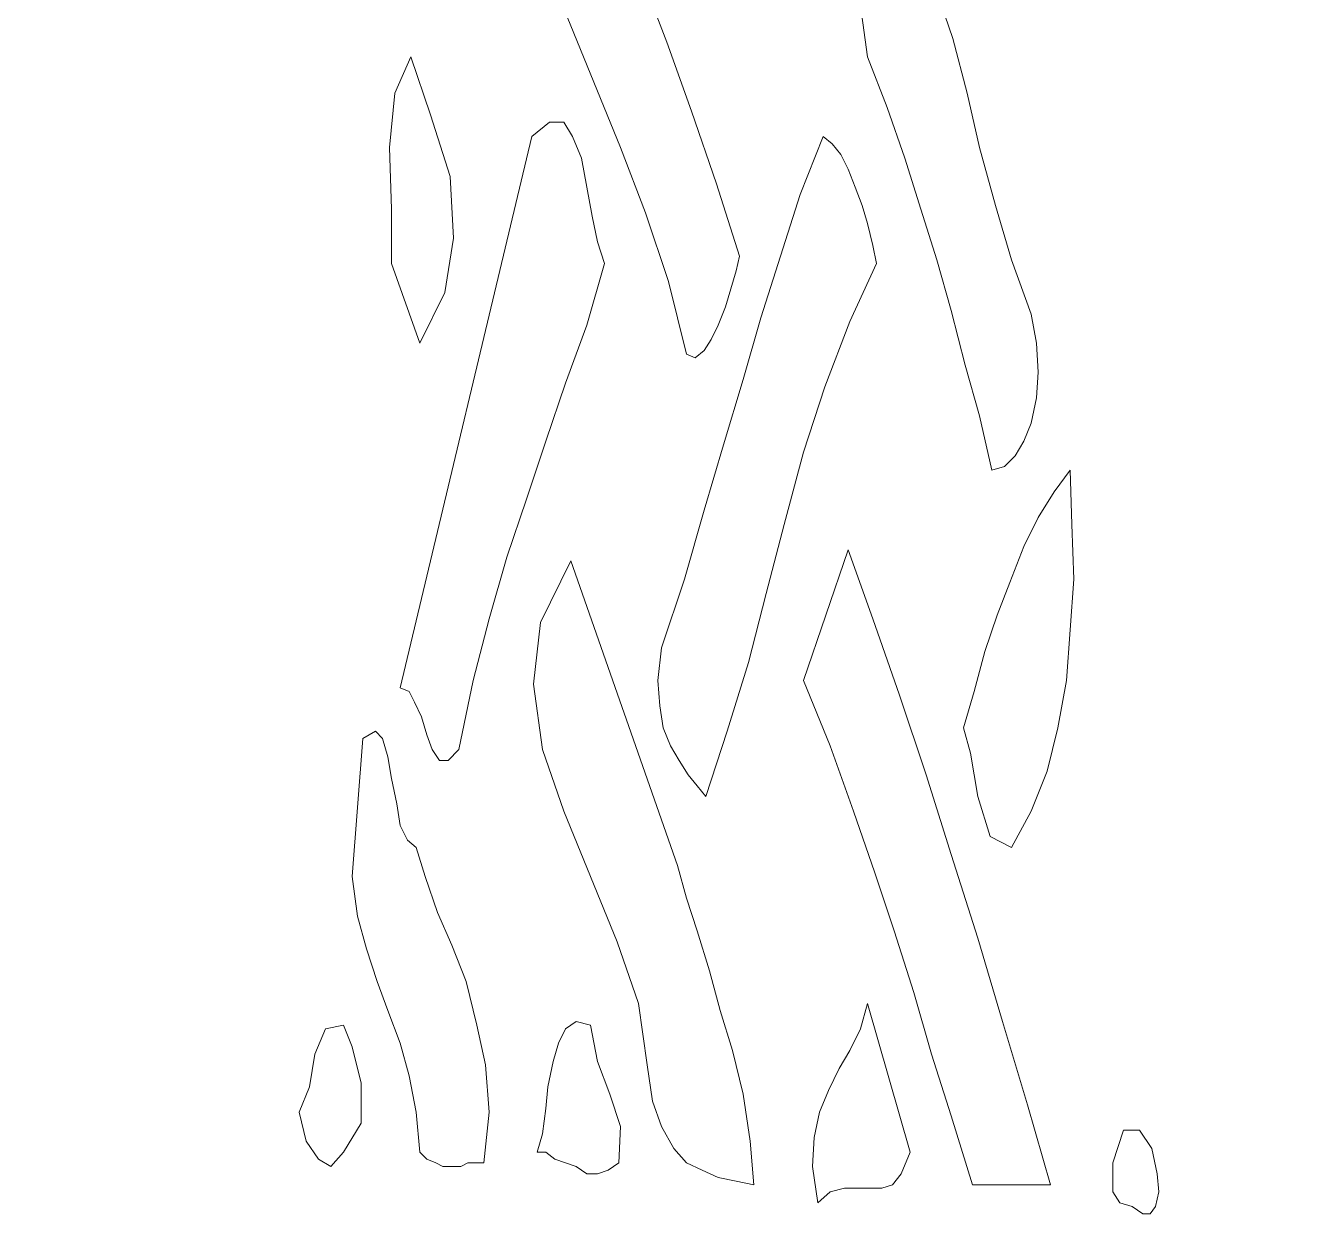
# Model space of a CAD drawing. Header units: millimetres. Extents: x -265 to 251, y -188 to 9.
# Drawn here: x 185.6 to 215.62, y -172.61 to -144.28 of the extents above; entities that cross this region are included whole.
import ezdxf

# ---------------------------------------------------------------- set-up
doc = ezdxf.new("R2010")
doc.units = ezdxf.units.MM
doc.header["$MEASUREMENT"] = 0
doc.layers.add('Camada 1', color=7, linetype='Continuous')

msp = doc.modelspace()

# ---------------------------------------------------------------- linework, layer by layer
at = {"layer": 'Camada 1', "color": 250, "lineweight": 9}
for points, knots in [([(158.2799, -187.5043), (158.2799, -187.5043), (155.5782, -187.5043), (155.5782, -187.5043), (155.5782, -187.5043), (155.5782, -187.5043), (155.5782, -184.995), (155.5782, -184.995), (155.5782, -184.995), (155.5782, -184.995), (158.2799, -184.995), (158.2799, -184.995), (158.2799, -184.995), (158.2799, -184.995), (158.2799, -182.426), (158.2799, -182.426), (158.2799, -182.426), (158.2799, -182.426), (155.5782, -182.426), (155.5782, -182.426), (155.5782, -182.426), (155.5782, -182.426), (155.5782, -4.4163), (155.5782, -4.4163), (155.5782, -4.4163), (155.6884, -3.0828), (156.6116, -2.6162), (157.4288, -2.5471), (157.4288, -2.5471), (172.919, -2.5471), (220.3619, -2.5453), (249.1267, -2.5453), (249.1267, -2.5453), (249.338, -2.5791), (250.8658, -2.6448), (250.9816, -4.4163), (250.9816, -4.4163), (250.9816, -4.4163), (250.9774, -182.4315), (250.9774, -182.4315), (250.9774, -182.4315), (250.9774, -182.4315), (248.2757, -182.4329), (248.2757, -182.4329), (248.2757, -182.4329), (248.2757, -182.4329), (248.2799, -184.9729), (248.2799, -184.9729), (248.2799, -184.9729), (248.2799, -184.9729), (250.9816, -184.9729), (250.9816, -184.9729), (250.9816, -184.9729), (250.9816, -184.9729), (250.9816, -187.5127), (250.9816, -187.5127), (250.9816, -187.5127), (250.9816, -187.5127), (248.2799, -187.5127), (248.2799, -187.5127), (248.2799, -187.5127), (248.2799, -187.5127), (248.2799, -188.2571), (248.2799, -188.2571), (248.2799, -188.2571), (248.2799, -188.2571), (158.2799, -188.2571), (158.2799, -188.2571), (158.2799, -188.2571), (158.2799, -188.2571), (158.2799, -187.5043), (158.2799, -187.5043)], [0, 0, 0, 0, 0.0526316, 0.0526316, 0.0526316, 0.0526316, 0.1052632, 0.1052632, 0.1052632, 0.1052632, 0.1578947, 0.1578947, 0.1578947, 0.1578947, 0.2105263, 0.2105263, 0.2105263, 0.2105263, 0.2631579, 0.2631579, 0.2631579, 0.2631579, 0.3157895, 0.3157895, 0.3157895, 0.3157895, 0.3684211, 0.3684211, 0.3684211, 0.3684211, 0.4210526, 0.4210526, 0.4210526, 0.4210526, 0.4736842, 0.4736842, 0.4736842, 0.4736842, 0.5263158, 0.5263158, 0.5263158, 0.5263158, 0.5789474, 0.5789474, 0.5789474, 0.5789474, 0.6315789, 0.6315789, 0.6315789, 0.6315789, 0.6842105, 0.6842105, 0.6842105, 0.6842105, 0.7368421, 0.7368421, 0.7368421, 0.7368421, 0.7894737, 0.7894737, 0.7894737, 0.7894737, 0.8421053, 0.8421053, 0.8421053, 0.8421053, 0.8947368, 0.8947368, 0.8947368, 0.8947368, 1, 1, 1, 1]), ([(205.3654, -145.0113), (205.3654, -145.0113), (205.8242, -146.2031), (205.8242, -146.2031), (205.8242, -146.2031), (205.8242, -146.2031), (206.2412, -147.3946), (206.2412, -147.3946), (206.2412, -147.3946), (206.2412, -147.3946), (206.6167, -148.5865), (206.6167, -148.5865), (206.6167, -148.5865), (206.6167, -148.5865), (206.9919, -149.7782), (206.9919, -149.7782), (206.9919, -149.7782), (206.9919, -149.7782), (207.3257, -150.9702), (207.3257, -150.9702), (207.3257, -150.9702), (207.3257, -150.9702), (207.6594, -152.2469), (207.6594, -152.2469), (207.6594, -152.2469), (207.6594, -152.2469), (207.993, -153.4389), (207.993, -153.4389), (207.993, -153.4389), (207.993, -153.4389), (208.285, -154.7154), (208.285, -154.7154), (208.285, -154.7154), (208.285, -154.7154), (208.577, -154.6306), (208.577, -154.6306), (208.577, -154.6306), (208.577, -154.6306), (208.8273, -154.3752), (208.8273, -154.3752), (208.8273, -154.3752), (208.8273, -154.3752), (209.0359, -154.0344), (209.0359, -154.0344), (209.0359, -154.0344), (209.0359, -154.0344), (209.2025, -153.6088), (209.2025, -153.6088), (209.2025, -153.6088), (209.2025, -153.6088), (209.3279, -153.0132), (209.3279, -153.0132), (209.3279, -153.0132), (209.3279, -153.0132), (209.3695, -152.4172), (209.3695, -152.4172), (209.3695, -152.4172), (209.3695, -152.4172), (209.3279, -151.7362), (209.3279, -151.7362), (209.3279, -151.7362), (209.3279, -151.7362), (209.2025, -151.0552), (209.2025, -151.0552), (209.2025, -151.0552), (209.2025, -151.0552), (208.7438, -149.7782), (208.7438, -149.7782), (208.7438, -149.7782), (208.7438, -149.7782), (208.3686, -148.5015), (208.3686, -148.5015), (208.3686, -148.5015), (208.3686, -148.5015), (207.993, -147.1394), (207.993, -147.1394), (207.993, -147.1394), (207.993, -147.1394), (207.7011, -145.8622), (207.7011, -145.8622), (207.7011, -145.8622), (207.7011, -145.8622), (207.3675, -144.5857), (207.3675, -144.5857), (207.3675, -144.5857), (207.3675, -144.5857), (206.9919, -143.479), (206.9919, -143.479), (206.9919, -143.479), (206.9919, -143.479), (206.5749, -142.3725), (206.5749, -142.3725), (206.5749, -142.3725), (206.5749, -142.3725), (206.0327, -141.5212), (206.0327, -141.5212), (206.0327, -141.5212), (206.0327, -141.5212), (205.8659, -140.8402), (205.8659, -140.8402), (205.8659, -140.8402), (205.8659, -140.8402), (205.7408, -140.0737), (205.7408, -140.0737), (205.7408, -140.0737), (205.7408, -140.0737), (205.5738, -139.3927), (205.5738, -139.3927), (205.5738, -139.3927), (205.5738, -139.3927), (205.4071, -138.7119), (205.4071, -138.7119), (205.4071, -138.7119), (205.4071, -138.7119), (205.1986, -138.0309), (205.1986, -138.0309), (205.1986, -138.0309), (205.1986, -138.0309), (204.9481, -137.4349), (204.9481, -137.4349), (204.9481, -137.4349), (204.9481, -137.4349), (204.6145, -136.9244), (204.6145, -136.9244), (204.6145, -136.9244), (204.6145, -136.9244), (204.1976, -136.4133), (204.1976, -136.4133), (204.1976, -136.4133), (204.1976, -136.4133), (203.5302, -137.6907), (203.5302, -137.6907), (203.5302, -137.6907), (203.5302, -137.6907), (203.3632, -138.7971), (203.3632, -138.7971), (203.3632, -138.7971), (203.3632, -138.7971), (203.4468, -139.8184), (203.4468, -139.8184), (203.4468, -139.8184), (203.4468, -139.8184), (203.8221, -140.8402), (203.8221, -140.8402), (203.8221, -140.8402), (203.8221, -140.8402), (204.3226, -141.7766), (204.3226, -141.7766), (204.3226, -141.7766), (204.3226, -141.7766), (204.8231, -142.7982), (204.8231, -142.7982), (204.8231, -142.7982), (204.8231, -142.7982), (205.1986, -143.8196), (205.1986, -143.8196), (205.1986, -143.8196), (205.1986, -143.8196), (205.3654, -145.0113), (205.3654, -145.0113)], [0, 0, 0, 0, 0.0243902, 0.0243902, 0.0243902, 0.0243902, 0.0487805, 0.0487805, 0.0487805, 0.0487805, 0.0731707, 0.0731707, 0.0731707, 0.0731707, 0.097561, 0.097561, 0.097561, 0.097561, 0.1219512, 0.1219512, 0.1219512, 0.1219512, 0.1463415, 0.1463415, 0.1463415, 0.1463415, 0.1707317, 0.1707317, 0.1707317, 0.1707317, 0.195122, 0.195122, 0.195122, 0.195122, 0.2195122, 0.2195122, 0.2195122, 0.2195122, 0.2439024, 0.2439024, 0.2439024, 0.2439024, 0.2682927, 0.2682927, 0.2682927, 0.2682927, 0.2926829, 0.2926829, 0.2926829, 0.2926829, 0.3170732, 0.3170732, 0.3170732, 0.3170732, 0.3414634, 0.3414634, 0.3414634, 0.3414634, 0.3658537, 0.3658537, 0.3658537, 0.3658537, 0.3902439, 0.3902439, 0.3902439, 0.3902439, 0.4146341, 0.4146341, 0.4146341, 0.4146341, 0.4390244, 0.4390244, 0.4390244, 0.4390244, 0.4634146, 0.4634146, 0.4634146, 0.4634146, 0.4878049, 0.4878049, 0.4878049, 0.4878049, 0.5121951, 0.5121951, 0.5121951, 0.5121951, 0.5365854, 0.5365854, 0.5365854, 0.5365854, 0.5609756, 0.5609756, 0.5609756, 0.5609756, 0.5853659, 0.5853659, 0.5853659, 0.5853659, 0.6097561, 0.6097561, 0.6097561, 0.6097561, 0.6341463, 0.6341463, 0.6341463, 0.6341463, 0.6585366, 0.6585366, 0.6585366, 0.6585366, 0.6829268, 0.6829268, 0.6829268, 0.6829268, 0.7073171, 0.7073171, 0.7073171, 0.7073171, 0.7317073, 0.7317073, 0.7317073, 0.7317073, 0.7560976, 0.7560976, 0.7560976, 0.7560976, 0.7804878, 0.7804878, 0.7804878, 0.7804878, 0.804878, 0.804878, 0.804878, 0.804878, 0.8292683, 0.8292683, 0.8292683, 0.8292683, 0.8536585, 0.8536585, 0.8536585, 0.8536585, 0.8780488, 0.8780488, 0.8780488, 0.8780488, 0.902439, 0.902439, 0.902439, 0.902439, 0.9268293, 0.9268293, 0.9268293, 0.9268293, 0.9512195, 0.9512195, 0.9512195, 0.9512195, 1, 1, 1, 1]), ([(196.8984, -138.9672), (196.8984, -138.9672), (197.2737, -140.8402), (197.2737, -140.8402), (197.2737, -140.8402), (197.2737, -140.8402), (197.7325, -142.4576), (197.7325, -142.4576), (197.7325, -142.4576), (197.7325, -142.4576), (198.3166, -144.0747), (198.3166, -144.0747), (198.3166, -144.0747), (198.3166, -144.0747), (198.942, -145.6071), (198.942, -145.6071), (198.942, -145.6071), (198.942, -145.6071), (199.5677, -147.1394), (199.5677, -147.1394), (199.5677, -147.1394), (199.5677, -147.1394), (200.1519, -148.6713), (200.1519, -148.6713), (200.1519, -148.6713), (200.1519, -148.6713), (200.6939, -150.2889), (200.6939, -150.2889), (200.6939, -150.2889), (200.6939, -150.2889), (201.1111, -151.9914), (201.1111, -151.9914), (201.1111, -151.9914), (201.1111, -151.9914), (201.3196, -152.0766), (201.3196, -152.0766), (201.3196, -152.0766), (201.3196, -152.0766), (201.5282, -151.9065), (201.5282, -151.9065), (201.5282, -151.9065), (201.5282, -151.9065), (201.695, -151.6514), (201.695, -151.6514), (201.695, -151.6514), (201.695, -151.6514), (201.8619, -151.3106), (201.8619, -151.3106), (201.8619, -151.3106), (201.8619, -151.3106), (202.0287, -150.8849), (202.0287, -150.8849), (202.0287, -150.8849), (202.0287, -150.8849), (202.1538, -150.4594), (202.1538, -150.4594), (202.1538, -150.4594), (202.1538, -150.4594), (202.2789, -150.0336), (202.2789, -150.0336), (202.2789, -150.0336), (202.2789, -150.0336), (202.3624, -149.6934), (202.3624, -149.6934), (202.3624, -149.6934), (202.3624, -149.6934), (201.8202, -147.9905), (201.8202, -147.9905), (201.8202, -147.9905), (201.8202, -147.9905), (201.2361, -146.2881), (201.2361, -146.2881), (201.2361, -146.2881), (201.2361, -146.2881), (200.6522, -144.6707), (200.6522, -144.6707), (200.6522, -144.6707), (200.6522, -144.6707), (200.0684, -143.1384), (200.0684, -143.1384), (200.0684, -143.1384), (200.0684, -143.1384), (199.4844, -141.6063), (199.4844, -141.6063), (199.4844, -141.6063), (199.4844, -141.6063), (198.9839, -140.0737), (198.9839, -140.0737), (198.9839, -140.0737), (198.9839, -140.0737), (198.4833, -138.6268), (198.4833, -138.6268), (198.4833, -138.6268), (198.4833, -138.6268), (198.0662, -137.0945), (198.0662, -137.0945), (198.0662, -137.0945), (198.0662, -137.0945), (197.5658, -137.0097), (197.5658, -137.0097), (197.5658, -137.0097), (197.5658, -137.0097), (197.3153, -137.6052), (197.3153, -137.6052), (197.3153, -137.6052), (197.3153, -137.6052), (197.1487, -138.4563), (197.1487, -138.4563), (197.1487, -138.4563), (197.1487, -138.4563), (196.8984, -138.9672), (196.8984, -138.9672)], [0, 0, 0, 0, 0.0344828, 0.0344828, 0.0344828, 0.0344828, 0.0689655, 0.0689655, 0.0689655, 0.0689655, 0.1034483, 0.1034483, 0.1034483, 0.1034483, 0.137931, 0.137931, 0.137931, 0.137931, 0.1724138, 0.1724138, 0.1724138, 0.1724138, 0.2068966, 0.2068966, 0.2068966, 0.2068966, 0.2413793, 0.2413793, 0.2413793, 0.2413793, 0.2758621, 0.2758621, 0.2758621, 0.2758621, 0.3103448, 0.3103448, 0.3103448, 0.3103448, 0.3448276, 0.3448276, 0.3448276, 0.3448276, 0.3793103, 0.3793103, 0.3793103, 0.3793103, 0.4137931, 0.4137931, 0.4137931, 0.4137931, 0.4482759, 0.4482759, 0.4482759, 0.4482759, 0.4827586, 0.4827586, 0.4827586, 0.4827586, 0.5172414, 0.5172414, 0.5172414, 0.5172414, 0.5517241, 0.5517241, 0.5517241, 0.5517241, 0.5862069, 0.5862069, 0.5862069, 0.5862069, 0.6206897, 0.6206897, 0.6206897, 0.6206897, 0.6551724, 0.6551724, 0.6551724, 0.6551724, 0.6896552, 0.6896552, 0.6896552, 0.6896552, 0.7241379, 0.7241379, 0.7241379, 0.7241379, 0.7586207, 0.7586207, 0.7586207, 0.7586207, 0.7931034, 0.7931034, 0.7931034, 0.7931034, 0.8275862, 0.8275862, 0.8275862, 0.8275862, 0.862069, 0.862069, 0.862069, 0.862069, 0.8965517, 0.8965517, 0.8965517, 0.8965517, 0.9310345, 0.9310345, 0.9310345, 0.9310345, 1, 1, 1, 1]), ([(194.1872, -149.8635), (194.1872, -149.8635), (194.8546, -151.7362), (194.8546, -151.7362), (194.8546, -151.7362), (194.8546, -151.7362), (195.4385, -150.5447), (195.4385, -150.5447), (195.4385, -150.5447), (195.4385, -150.5447), (195.647, -149.2675), (195.647, -149.2675), (195.647, -149.2675), (195.647, -149.2675), (195.5636, -147.8202), (195.5636, -147.8202), (195.5636, -147.8202), (195.5636, -147.8202), (195.1048, -146.3734), (195.1048, -146.3734), (195.1048, -146.3734), (195.1048, -146.3734), (194.646, -145.0113), (194.646, -145.0113), (194.646, -145.0113), (194.646, -145.0113), (194.2705, -145.8622), (194.2705, -145.8622), (194.2705, -145.8622), (194.2705, -145.8622), (194.1455, -147.1394), (194.1455, -147.1394), (194.1455, -147.1394), (194.1455, -147.1394), (194.1872, -148.5865), (194.1872, -148.5865), (194.1872, -148.5865), (194.1872, -148.5865), (194.1872, -149.8635), (194.1872, -149.8635)], [0, 0, 0, 0, 0.0909091, 0.0909091, 0.0909091, 0.0909091, 0.1818182, 0.1818182, 0.1818182, 0.1818182, 0.2727273, 0.2727273, 0.2727273, 0.2727273, 0.3636364, 0.3636364, 0.3636364, 0.3636364, 0.4545455, 0.4545455, 0.4545455, 0.4545455, 0.5454545, 0.5454545, 0.5454545, 0.5454545, 0.6363636, 0.6363636, 0.6363636, 0.6363636, 0.7272727, 0.7272727, 0.7272727, 0.7272727, 0.8181818, 0.8181818, 0.8181818, 0.8181818, 1, 1, 1, 1]), ([(194.3958, -159.8231), (194.3958, -159.8231), (194.6041, -159.9084), (194.6041, -159.9084), (194.6041, -159.9084), (194.6041, -159.9084), (194.7295, -160.1638), (194.7295, -160.1638), (194.7295, -160.1638), (194.7295, -160.1638), (194.8963, -160.5044), (194.8963, -160.5044), (194.8963, -160.5044), (194.8963, -160.5044), (195.0213, -160.9298), (195.0213, -160.9298), (195.0213, -160.9298), (195.0213, -160.9298), (195.1465, -161.2706), (195.1465, -161.2706), (195.1465, -161.2706), (195.1465, -161.2706), (195.3133, -161.5256), (195.3133, -161.5256), (195.3133, -161.5256), (195.3133, -161.5256), (195.5219, -161.5256), (195.5219, -161.5256), (195.5219, -161.5256), (195.5219, -161.5256), (195.7722, -161.2706), (195.7722, -161.2706), (195.7722, -161.2706), (195.7722, -161.2706), (196.1058, -159.653), (196.1058, -159.653), (196.1058, -159.653), (196.1058, -159.653), (196.4814, -158.2058), (196.4814, -158.2058), (196.4814, -158.2058), (196.4814, -158.2058), (196.8984, -156.7585), (196.8984, -156.7585), (196.8984, -156.7585), (196.8984, -156.7585), (197.3571, -155.3962), (197.3571, -155.3962), (197.3571, -155.3962), (197.3571, -155.3962), (197.816, -154.0344), (197.816, -154.0344), (197.816, -154.0344), (197.816, -154.0344), (198.2747, -152.6724), (198.2747, -152.6724), (198.2747, -152.6724), (198.2747, -152.6724), (198.7753, -151.3106), (198.7753, -151.3106), (198.7753, -151.3106), (198.7753, -151.3106), (199.1925, -149.8635), (199.1925, -149.8635), (199.1925, -149.8635), (199.1925, -149.8635), (199.0255, -149.3526), (199.0255, -149.3526), (199.0255, -149.3526), (199.0255, -149.3526), (198.9004, -148.7566), (198.9004, -148.7566), (198.9004, -148.7566), (198.9004, -148.7566), (198.7753, -148.0756), (198.7753, -148.0756), (198.7753, -148.0756), (198.7753, -148.0756), (198.6502, -147.3946), (198.6502, -147.3946), (198.6502, -147.3946), (198.6502, -147.3946), (198.4417, -146.8839), (198.4417, -146.8839), (198.4417, -146.8839), (198.4417, -146.8839), (198.233, -146.5432), (198.233, -146.5432), (198.233, -146.5432), (198.233, -146.5432), (197.8995, -146.5432), (197.8995, -146.5432), (197.8995, -146.5432), (197.8995, -146.5432), (197.4823, -146.8839), (197.4823, -146.8839), (197.4823, -146.8839), (197.4823, -146.8839), (194.3958, -159.8231), (194.3958, -159.8231)], [0, 0, 0, 0, 0.0384615, 0.0384615, 0.0384615, 0.0384615, 0.0769231, 0.0769231, 0.0769231, 0.0769231, 0.1153846, 0.1153846, 0.1153846, 0.1153846, 0.1538462, 0.1538462, 0.1538462, 0.1538462, 0.1923077, 0.1923077, 0.1923077, 0.1923077, 0.2307692, 0.2307692, 0.2307692, 0.2307692, 0.2692308, 0.2692308, 0.2692308, 0.2692308, 0.3076923, 0.3076923, 0.3076923, 0.3076923, 0.3461538, 0.3461538, 0.3461538, 0.3461538, 0.3846154, 0.3846154, 0.3846154, 0.3846154, 0.4230769, 0.4230769, 0.4230769, 0.4230769, 0.4615385, 0.4615385, 0.4615385, 0.4615385, 0.5, 0.5, 0.5, 0.5, 0.5384615, 0.5384615, 0.5384615, 0.5384615, 0.5769231, 0.5769231, 0.5769231, 0.5769231, 0.6153846, 0.6153846, 0.6153846, 0.6153846, 0.6538462, 0.6538462, 0.6538462, 0.6538462, 0.6923077, 0.6923077, 0.6923077, 0.6923077, 0.7307692, 0.7307692, 0.7307692, 0.7307692, 0.7692308, 0.7692308, 0.7692308, 0.7692308, 0.8076923, 0.8076923, 0.8076923, 0.8076923, 0.8461538, 0.8461538, 0.8461538, 0.8461538, 0.8846154, 0.8846154, 0.8846154, 0.8846154, 0.9230769, 0.9230769, 0.9230769, 0.9230769, 1, 1, 1, 1]), ([(204.3226, -146.8839), (204.3226, -146.8839), (203.7805, -148.2459), (203.7805, -148.2459), (203.7805, -148.2459), (203.7805, -148.2459), (203.3215, -149.6934), (203.3215, -149.6934), (203.3215, -149.6934), (203.3215, -149.6934), (202.863, -151.1403), (202.863, -151.1403), (202.863, -151.1403), (202.863, -151.1403), (202.4459, -152.5877), (202.4459, -152.5877), (202.4459, -152.5877), (202.4459, -152.5877), (201.9869, -154.1197), (201.9869, -154.1197), (201.9869, -154.1197), (201.9869, -154.1197), (201.5282, -155.652), (201.5282, -155.652), (201.5282, -155.652), (201.5282, -155.652), (201.0694, -157.2696), (201.0694, -157.2696), (201.0694, -157.2696), (201.0694, -157.2696), (200.5272, -158.8868), (200.5272, -158.8868), (200.5272, -158.8868), (200.5272, -158.8868), (200.4437, -159.653), (200.4437, -159.653), (200.4437, -159.653), (200.4437, -159.653), (200.4855, -160.2486), (200.4855, -160.2486), (200.4855, -160.2486), (200.4855, -160.2486), (200.5687, -160.7597), (200.5687, -160.7597), (200.5687, -160.7597), (200.5687, -160.7597), (200.7357, -161.1854), (200.7357, -161.1854), (200.7357, -161.1854), (200.7357, -161.1854), (200.9442, -161.5256), (200.9442, -161.5256), (200.9442, -161.5256), (200.9442, -161.5256), (201.1528, -161.8664), (201.1528, -161.8664), (201.1528, -161.8664), (201.1528, -161.8664), (201.3614, -162.122), (201.3614, -162.122), (201.3614, -162.122), (201.3614, -162.122), (201.5697, -162.3769), (201.5697, -162.3769), (201.5697, -162.3769), (201.5697, -162.3769), (202.0704, -160.8446), (202.0704, -160.8446), (202.0704, -160.8446), (202.0704, -160.8446), (202.5709, -159.2276), (202.5709, -159.2276), (202.5709, -159.2276), (202.5709, -159.2276), (202.988, -157.6098), (202.988, -157.6098), (202.988, -157.6098), (202.988, -157.6098), (203.4049, -155.9926), (203.4049, -155.9926), (203.4049, -155.9926), (203.4049, -155.9926), (203.8639, -154.29), (203.8639, -154.29), (203.8639, -154.29), (203.8639, -154.29), (204.3643, -152.7574), (204.3643, -152.7574), (204.3643, -152.7574), (204.3643, -152.7574), (204.9481, -151.2257), (204.9481, -151.2257), (204.9481, -151.2257), (204.9481, -151.2257), (205.5738, -149.8635), (205.5738, -149.8635), (205.5738, -149.8635), (205.5738, -149.8635), (205.4905, -149.4378), (205.4905, -149.4378), (205.4905, -149.4378), (205.4905, -149.4378), (205.3654, -148.9269), (205.3654, -148.9269), (205.3654, -148.9269), (205.3654, -148.9269), (205.2402, -148.5015), (205.2402, -148.5015), (205.2402, -148.5015), (205.2402, -148.5015), (205.0734, -148.0756), (205.0734, -148.0756), (205.0734, -148.0756), (205.0734, -148.0756), (204.9065, -147.6503), (204.9065, -147.6503), (204.9065, -147.6503), (204.9065, -147.6503), (204.7397, -147.3095), (204.7397, -147.3095), (204.7397, -147.3095), (204.7397, -147.3095), (204.5312, -147.0544), (204.5312, -147.0544), (204.5312, -147.0544), (204.5312, -147.0544), (204.3226, -146.8839), (204.3226, -146.8839)], [0, 0, 0, 0, 0.030303, 0.030303, 0.030303, 0.030303, 0.0606061, 0.0606061, 0.0606061, 0.0606061, 0.0909091, 0.0909091, 0.0909091, 0.0909091, 0.1212121, 0.1212121, 0.1212121, 0.1212121, 0.1515152, 0.1515152, 0.1515152, 0.1515152, 0.1818182, 0.1818182, 0.1818182, 0.1818182, 0.2121212, 0.2121212, 0.2121212, 0.2121212, 0.2424242, 0.2424242, 0.2424242, 0.2424242, 0.2727273, 0.2727273, 0.2727273, 0.2727273, 0.3030303, 0.3030303, 0.3030303, 0.3030303, 0.3333333, 0.3333333, 0.3333333, 0.3333333, 0.3636364, 0.3636364, 0.3636364, 0.3636364, 0.3939394, 0.3939394, 0.3939394, 0.3939394, 0.4242424, 0.4242424, 0.4242424, 0.4242424, 0.4545455, 0.4545455, 0.4545455, 0.4545455, 0.4848485, 0.4848485, 0.4848485, 0.4848485, 0.5151515, 0.5151515, 0.5151515, 0.5151515, 0.5454545, 0.5454545, 0.5454545, 0.5454545, 0.5757576, 0.5757576, 0.5757576, 0.5757576, 0.6060606, 0.6060606, 0.6060606, 0.6060606, 0.6363636, 0.6363636, 0.6363636, 0.6363636, 0.6666667, 0.6666667, 0.6666667, 0.6666667, 0.6969697, 0.6969697, 0.6969697, 0.6969697, 0.7272727, 0.7272727, 0.7272727, 0.7272727, 0.7575758, 0.7575758, 0.7575758, 0.7575758, 0.7878788, 0.7878788, 0.7878788, 0.7878788, 0.8181818, 0.8181818, 0.8181818, 0.8181818, 0.8484848, 0.8484848, 0.8484848, 0.8484848, 0.8787879, 0.8787879, 0.8787879, 0.8787879, 0.9090909, 0.9090909, 0.9090909, 0.9090909, 0.9393939, 0.9393939, 0.9393939, 0.9393939, 1, 1, 1, 1]), ([(207.6176, -160.7597), (207.6176, -160.7597), (207.7847, -161.3555), (207.7847, -161.3555), (207.7847, -161.3555), (207.7847, -161.3555), (207.9514, -162.3769), (207.9514, -162.3769), (207.9514, -162.3769), (207.9514, -162.3769), (208.2433, -163.3133), (208.2433, -163.3133), (208.2433, -163.3133), (208.2433, -163.3133), (208.7438, -163.5686), (208.7438, -163.5686), (208.7438, -163.5686), (208.7438, -163.5686), (209.2025, -162.7177), (209.2025, -162.7177), (209.2025, -162.7177), (209.2025, -162.7177), (209.5781, -161.7811), (209.5781, -161.7811), (209.5781, -161.7811), (209.5781, -161.7811), (209.8284, -160.7597), (209.8284, -160.7597), (209.8284, -160.7597), (209.8284, -160.7597), (210.0368, -159.653), (210.0368, -159.653), (210.0368, -159.653), (210.0368, -159.653), (210.1203, -158.4611), (210.1203, -158.4611), (210.1203, -158.4611), (210.1203, -158.4611), (210.2037, -157.2696), (210.2037, -157.2696), (210.2037, -157.2696), (210.2037, -157.2696), (210.1621, -155.9926), (210.1621, -155.9926), (210.1621, -155.9926), (210.1621, -155.9926), (210.1203, -154.7154), (210.1203, -154.7154), (210.1203, -154.7154), (210.1203, -154.7154), (209.745, -155.2266), (209.745, -155.2266), (209.745, -155.2266), (209.745, -155.2266), (209.3695, -155.8221), (209.3695, -155.8221), (209.3695, -155.8221), (209.3695, -155.8221), (209.0359, -156.5035), (209.0359, -156.5035), (209.0359, -156.5035), (209.0359, -156.5035), (208.7022, -157.3546), (208.7022, -157.3546), (208.7022, -157.3546), (208.7022, -157.3546), (208.4102, -158.1207), (208.4102, -158.1207), (208.4102, -158.1207), (208.4102, -158.1207), (208.1183, -158.972), (208.1183, -158.972), (208.1183, -158.972), (208.1183, -158.972), (207.8679, -159.9084), (207.8679, -159.9084), (207.8679, -159.9084), (207.8679, -159.9084), (207.6176, -160.7597), (207.6176, -160.7597)], [0, 0, 0, 0, 0.047619, 0.047619, 0.047619, 0.047619, 0.0952381, 0.0952381, 0.0952381, 0.0952381, 0.1428571, 0.1428571, 0.1428571, 0.1428571, 0.1904762, 0.1904762, 0.1904762, 0.1904762, 0.2380952, 0.2380952, 0.2380952, 0.2380952, 0.2857143, 0.2857143, 0.2857143, 0.2857143, 0.3333333, 0.3333333, 0.3333333, 0.3333333, 0.3809524, 0.3809524, 0.3809524, 0.3809524, 0.4285714, 0.4285714, 0.4285714, 0.4285714, 0.4761905, 0.4761905, 0.4761905, 0.4761905, 0.5238095, 0.5238095, 0.5238095, 0.5238095, 0.5714286, 0.5714286, 0.5714286, 0.5714286, 0.6190476, 0.6190476, 0.6190476, 0.6190476, 0.6666667, 0.6666667, 0.6666667, 0.6666667, 0.7142857, 0.7142857, 0.7142857, 0.7142857, 0.7619048, 0.7619048, 0.7619048, 0.7619048, 0.8095238, 0.8095238, 0.8095238, 0.8095238, 0.8571429, 0.8571429, 0.8571429, 0.8571429, 0.9047619, 0.9047619, 0.9047619, 0.9047619, 1, 1, 1, 1]), ([(203.8639, -159.653), (203.8639, -159.653), (204.4895, -161.1854), (204.4895, -161.1854), (204.4895, -161.1854), (204.4895, -161.1854), (205.0317, -162.7177), (205.0317, -162.7177), (205.0317, -162.7177), (205.0317, -162.7177), (205.5323, -164.1644), (205.5323, -164.1644), (205.5323, -164.1644), (205.5323, -164.1644), (205.991, -165.5264), (205.991, -165.5264), (205.991, -165.5264), (205.991, -165.5264), (206.4498, -166.9739), (206.4498, -166.9739), (206.4498, -166.9739), (206.4498, -166.9739), (206.867, -168.4208), (206.867, -168.4208), (206.867, -168.4208), (206.867, -168.4208), (207.3257, -169.8683), (207.3257, -169.8683), (207.3257, -169.8683), (207.3257, -169.8683), (207.8263, -171.4857), (207.8263, -171.4857), (207.8263, -171.4857), (207.8263, -171.4857), (209.6615, -171.4857), (209.6615, -171.4857), (209.6615, -171.4857), (209.6615, -171.4857), (209.1193, -169.6125), (209.1193, -169.6125), (209.1193, -169.6125), (209.1193, -169.6125), (208.5352, -167.6549), (208.5352, -167.6549), (208.5352, -167.6549), (208.5352, -167.6549), (207.9514, -165.6969), (207.9514, -165.6969), (207.9514, -165.6969), (207.9514, -165.6969), (207.3257, -163.7389), (207.3257, -163.7389), (207.3257, -163.7389), (207.3257, -163.7389), (206.7418, -161.8664), (206.7418, -161.8664), (206.7418, -161.8664), (206.7418, -161.8664), (206.1162, -159.9934), (206.1162, -159.9934), (206.1162, -159.9934), (206.1162, -159.9934), (205.4905, -158.2058), (205.4905, -158.2058), (205.4905, -158.2058), (205.4905, -158.2058), (204.9065, -156.5884), (204.9065, -156.5884), (204.9065, -156.5884), (204.9065, -156.5884), (203.8639, -159.653), (203.8639, -159.653)], [0, 0, 0, 0, 0.0526316, 0.0526316, 0.0526316, 0.0526316, 0.1052632, 0.1052632, 0.1052632, 0.1052632, 0.1578947, 0.1578947, 0.1578947, 0.1578947, 0.2105263, 0.2105263, 0.2105263, 0.2105263, 0.2631579, 0.2631579, 0.2631579, 0.2631579, 0.3157895, 0.3157895, 0.3157895, 0.3157895, 0.3684211, 0.3684211, 0.3684211, 0.3684211, 0.4210526, 0.4210526, 0.4210526, 0.4210526, 0.4736842, 0.4736842, 0.4736842, 0.4736842, 0.5263158, 0.5263158, 0.5263158, 0.5263158, 0.5789474, 0.5789474, 0.5789474, 0.5789474, 0.6315789, 0.6315789, 0.6315789, 0.6315789, 0.6842105, 0.6842105, 0.6842105, 0.6842105, 0.7368421, 0.7368421, 0.7368421, 0.7368421, 0.7894737, 0.7894737, 0.7894737, 0.7894737, 0.8421053, 0.8421053, 0.8421053, 0.8421053, 0.8947368, 0.8947368, 0.8947368, 0.8947368, 1, 1, 1, 1]), ([(200.1935, -168.6763), (200.1935, -168.6763), (200.3185, -169.5277), (200.3185, -169.5277), (200.3185, -169.5277), (200.3185, -169.5277), (200.5272, -170.1234), (200.5272, -170.1234), (200.5272, -170.1234), (200.5272, -170.1234), (200.8192, -170.6343), (200.8192, -170.6343), (200.8192, -170.6343), (200.8192, -170.6343), (201.1111, -170.9745), (201.1111, -170.9745), (201.1111, -170.9745), (201.1111, -170.9745), (201.4865, -171.1448), (201.4865, -171.1448), (201.4865, -171.1448), (201.4865, -171.1448), (201.8619, -171.3151), (201.8619, -171.3151), (201.8619, -171.3151), (201.8619, -171.3151), (202.2789, -171.4006), (202.2789, -171.4006), (202.2789, -171.4006), (202.2789, -171.4006), (202.696, -171.4857), (202.696, -171.4857), (202.696, -171.4857), (202.696, -171.4857), (202.6126, -170.4638), (202.6126, -170.4638), (202.6126, -170.4638), (202.6126, -170.4638), (202.4459, -169.3574), (202.4459, -169.3574), (202.4459, -169.3574), (202.4459, -169.3574), (202.1955, -168.3357), (202.1955, -168.3357), (202.1955, -168.3357), (202.1955, -168.3357), (201.9036, -167.3996), (201.9036, -167.3996), (201.9036, -167.3996), (201.9036, -167.3996), (201.6532, -166.463), (201.6532, -166.463), (201.6532, -166.463), (201.6532, -166.463), (201.3614, -165.5264), (201.3614, -165.5264), (201.3614, -165.5264), (201.3614, -165.5264), (201.1111, -164.7608), (201.1111, -164.7608), (201.1111, -164.7608), (201.1111, -164.7608), (200.9024, -163.9945), (200.9024, -163.9945), (200.9024, -163.9945), (200.9024, -163.9945), (198.3999, -156.8437), (198.3999, -156.8437), (198.3999, -156.8437), (198.3999, -156.8437), (197.6909, -158.2908), (197.6909, -158.2908), (197.6909, -158.2908), (197.6909, -158.2908), (197.5239, -159.7381), (197.5239, -159.7381), (197.5239, -159.7381), (197.5239, -159.7381), (197.7325, -161.2706), (197.7325, -161.2706), (197.7325, -161.2706), (197.7325, -161.2706), (198.233, -162.7177), (198.233, -162.7177), (198.233, -162.7177), (198.233, -162.7177), (198.8588, -164.2494), (198.8588, -164.2494), (198.8588, -164.2494), (198.8588, -164.2494), (199.4844, -165.782), (199.4844, -165.782), (199.4844, -165.782), (199.4844, -165.782), (199.9849, -167.2293), (199.9849, -167.2293), (199.9849, -167.2293), (199.9849, -167.2293), (200.1935, -168.6763), (200.1935, -168.6763)], [0, 0, 0, 0, 0.0384615, 0.0384615, 0.0384615, 0.0384615, 0.0769231, 0.0769231, 0.0769231, 0.0769231, 0.1153846, 0.1153846, 0.1153846, 0.1153846, 0.1538462, 0.1538462, 0.1538462, 0.1538462, 0.1923077, 0.1923077, 0.1923077, 0.1923077, 0.2307692, 0.2307692, 0.2307692, 0.2307692, 0.2692308, 0.2692308, 0.2692308, 0.2692308, 0.3076923, 0.3076923, 0.3076923, 0.3076923, 0.3461538, 0.3461538, 0.3461538, 0.3461538, 0.3846154, 0.3846154, 0.3846154, 0.3846154, 0.4230769, 0.4230769, 0.4230769, 0.4230769, 0.4615385, 0.4615385, 0.4615385, 0.4615385, 0.5, 0.5, 0.5, 0.5, 0.5384615, 0.5384615, 0.5384615, 0.5384615, 0.5769231, 0.5769231, 0.5769231, 0.5769231, 0.6153846, 0.6153846, 0.6153846, 0.6153846, 0.6538462, 0.6538462, 0.6538462, 0.6538462, 0.6923077, 0.6923077, 0.6923077, 0.6923077, 0.7307692, 0.7307692, 0.7307692, 0.7307692, 0.7692308, 0.7692308, 0.7692308, 0.7692308, 0.8076923, 0.8076923, 0.8076923, 0.8076923, 0.8461538, 0.8461538, 0.8461538, 0.8461538, 0.8846154, 0.8846154, 0.8846154, 0.8846154, 0.9230769, 0.9230769, 0.9230769, 0.9230769, 1, 1, 1, 1]), ([(193.2695, -164.2494), (193.2695, -164.2494), (193.3946, -165.1862), (193.3946, -165.1862), (193.3946, -165.1862), (193.3946, -165.1862), (193.6031, -165.9525), (193.6031, -165.9525), (193.6031, -165.9525), (193.6031, -165.9525), (193.8536, -166.7185), (193.8536, -166.7185), (193.8536, -166.7185), (193.8536, -166.7185), (194.1038, -167.3996), (194.1038, -167.3996), (194.1038, -167.3996), (194.1038, -167.3996), (194.3958, -168.1656), (194.3958, -168.1656), (194.3958, -168.1656), (194.3958, -168.1656), (194.6041, -168.9313), (194.6041, -168.9313), (194.6041, -168.9313), (194.6041, -168.9313), (194.7711, -169.783), (194.7711, -169.783), (194.7711, -169.783), (194.7711, -169.783), (194.8546, -170.7196), (194.8546, -170.7196), (194.8546, -170.7196), (194.8546, -170.7196), (195.0213, -170.8897), (195.0213, -170.8897), (195.0213, -170.8897), (195.0213, -170.8897), (195.23, -170.9745), (195.23, -170.9745), (195.23, -170.9745), (195.23, -170.9745), (195.3968, -171.0598), (195.3968, -171.0598), (195.3968, -171.0598), (195.3968, -171.0598), (195.6053, -171.0598), (195.6053, -171.0598), (195.6053, -171.0598), (195.6053, -171.0598), (195.814, -171.0598), (195.814, -171.0598), (195.814, -171.0598), (195.814, -171.0598), (195.9807, -170.9745), (195.9807, -170.9745), (195.9807, -170.9745), (195.9807, -170.9745), (196.1893, -170.9745), (196.1893, -170.9745), (196.1893, -170.9745), (196.1893, -170.9745), (196.3561, -170.9745), (196.3561, -170.9745), (196.3561, -170.9745), (196.3561, -170.9745), (196.4814, -169.783), (196.4814, -169.783), (196.4814, -169.783), (196.4814, -169.783), (196.3978, -168.6763), (196.3978, -168.6763), (196.3978, -168.6763), (196.3978, -168.6763), (196.1893, -167.74), (196.1893, -167.74), (196.1893, -167.74), (196.1893, -167.74), (195.939, -166.7185), (195.939, -166.7185), (195.939, -166.7185), (195.939, -166.7185), (195.6053, -165.8672), (195.6053, -165.8672), (195.6053, -165.8672), (195.6053, -165.8672), (195.2715, -165.1007), (195.2715, -165.1007), (195.2715, -165.1007), (195.2715, -165.1007), (194.9797, -164.2494), (194.9797, -164.2494), (194.9797, -164.2494), (194.9797, -164.2494), (194.7711, -163.5686), (194.7711, -163.5686), (194.7711, -163.5686), (194.7711, -163.5686), (194.5626, -163.3987), (194.5626, -163.3987), (194.5626, -163.3987), (194.5626, -163.3987), (194.3958, -163.0581), (194.3958, -163.0581), (194.3958, -163.0581), (194.3958, -163.0581), (194.3123, -162.5472), (194.3123, -162.5472), (194.3123, -162.5472), (194.3123, -162.5472), (194.1872, -161.9514), (194.1872, -161.9514), (194.1872, -161.9514), (194.1872, -161.9514), (194.1038, -161.4407), (194.1038, -161.4407), (194.1038, -161.4407), (194.1038, -161.4407), (193.9787, -161.0151), (193.9787, -161.0151), (193.9787, -161.0151), (193.9787, -161.0151), (193.8118, -160.8446), (193.8118, -160.8446), (193.8118, -160.8446), (193.8118, -160.8446), (193.5199, -161.0151), (193.5199, -161.0151), (193.5199, -161.0151), (193.5199, -161.0151), (193.2695, -164.2494), (193.2695, -164.2494)], [0, 0, 0, 0, 0.0294118, 0.0294118, 0.0294118, 0.0294118, 0.0588235, 0.0588235, 0.0588235, 0.0588235, 0.0882353, 0.0882353, 0.0882353, 0.0882353, 0.1176471, 0.1176471, 0.1176471, 0.1176471, 0.1470588, 0.1470588, 0.1470588, 0.1470588, 0.1764706, 0.1764706, 0.1764706, 0.1764706, 0.2058824, 0.2058824, 0.2058824, 0.2058824, 0.2352941, 0.2352941, 0.2352941, 0.2352941, 0.2647059, 0.2647059, 0.2647059, 0.2647059, 0.2941176, 0.2941176, 0.2941176, 0.2941176, 0.3235294, 0.3235294, 0.3235294, 0.3235294, 0.3529412, 0.3529412, 0.3529412, 0.3529412, 0.3823529, 0.3823529, 0.3823529, 0.3823529, 0.4117647, 0.4117647, 0.4117647, 0.4117647, 0.4411765, 0.4411765, 0.4411765, 0.4411765, 0.4705882, 0.4705882, 0.4705882, 0.4705882, 0.5, 0.5, 0.5, 0.5, 0.5294118, 0.5294118, 0.5294118, 0.5294118, 0.5588235, 0.5588235, 0.5588235, 0.5588235, 0.5882353, 0.5882353, 0.5882353, 0.5882353, 0.6176471, 0.6176471, 0.6176471, 0.6176471, 0.6470588, 0.6470588, 0.6470588, 0.6470588, 0.6764706, 0.6764706, 0.6764706, 0.6764706, 0.7058824, 0.7058824, 0.7058824, 0.7058824, 0.7352941, 0.7352941, 0.7352941, 0.7352941, 0.7647059, 0.7647059, 0.7647059, 0.7647059, 0.7941176, 0.7941176, 0.7941176, 0.7941176, 0.8235294, 0.8235294, 0.8235294, 0.8235294, 0.8529412, 0.8529412, 0.8529412, 0.8529412, 0.8823529, 0.8823529, 0.8823529, 0.8823529, 0.9117647, 0.9117647, 0.9117647, 0.9117647, 0.9411765, 0.9411765, 0.9411765, 0.9411765, 1, 1, 1, 1]), ([(204.1976, -171.9111), (204.1976, -171.9111), (204.4895, -171.6558), (204.4895, -171.6558), (204.4895, -171.6558), (204.4895, -171.6558), (204.8231, -171.5709), (204.8231, -171.5709), (204.8231, -171.5709), (204.8231, -171.5709), (205.1151, -171.5709), (205.1151, -171.5709), (205.1151, -171.5709), (205.1151, -171.5709), (205.4071, -171.5709), (205.4071, -171.5709), (205.4071, -171.5709), (205.4071, -171.5709), (205.699, -171.5709), (205.699, -171.5709), (205.699, -171.5709), (205.699, -171.5709), (205.9493, -171.4857), (205.9493, -171.4857), (205.9493, -171.4857), (205.9493, -171.4857), (206.158, -171.2301), (206.158, -171.2301), (206.158, -171.2301), (206.158, -171.2301), (206.3663, -170.7196), (206.3663, -170.7196), (206.3663, -170.7196), (206.3663, -170.7196), (205.3654, -167.2293), (205.3654, -167.2293), (205.3654, -167.2293), (205.3654, -167.2293), (205.1986, -167.825), (205.1986, -167.825), (205.1986, -167.825), (205.1986, -167.825), (204.9481, -168.3357), (204.9481, -168.3357), (204.9481, -168.3357), (204.9481, -168.3357), (204.698, -168.7616), (204.698, -168.7616), (204.698, -168.7616), (204.698, -168.7616), (204.4478, -169.2721), (204.4478, -169.2721), (204.4478, -169.2721), (204.4478, -169.2721), (204.2391, -169.783), (204.2391, -169.783), (204.2391, -169.783), (204.2391, -169.783), (204.1141, -170.3788), (204.1141, -170.3788), (204.1141, -170.3788), (204.1141, -170.3788), (204.0723, -171.0598), (204.0723, -171.0598), (204.0723, -171.0598), (204.0723, -171.0598), (204.1976, -171.9111), (204.1976, -171.9111)], [0, 0, 0, 0, 0.0555556, 0.0555556, 0.0555556, 0.0555556, 0.1111111, 0.1111111, 0.1111111, 0.1111111, 0.1666667, 0.1666667, 0.1666667, 0.1666667, 0.2222222, 0.2222222, 0.2222222, 0.2222222, 0.2777778, 0.2777778, 0.2777778, 0.2777778, 0.3333333, 0.3333333, 0.3333333, 0.3333333, 0.3888889, 0.3888889, 0.3888889, 0.3888889, 0.4444444, 0.4444444, 0.4444444, 0.4444444, 0.5, 0.5, 0.5, 0.5, 0.5555556, 0.5555556, 0.5555556, 0.5555556, 0.6111111, 0.6111111, 0.6111111, 0.6111111, 0.6666667, 0.6666667, 0.6666667, 0.6666667, 0.7222222, 0.7222222, 0.7222222, 0.7222222, 0.7777778, 0.7777778, 0.7777778, 0.7777778, 0.8333333, 0.8333333, 0.8333333, 0.8333333, 0.8888889, 0.8888889, 0.8888889, 0.8888889, 1, 1, 1, 1]), ([(192.0183, -169.783), (192.0183, -169.783), (192.1851, -170.4638), (192.1851, -170.4638), (192.1851, -170.4638), (192.1851, -170.4638), (192.4771, -170.8897), (192.4771, -170.8897), (192.4771, -170.8897), (192.4771, -170.8897), (192.7691, -171.0598), (192.7691, -171.0598), (192.7691, -171.0598), (192.7691, -171.0598), (193.0609, -170.7196), (193.0609, -170.7196), (193.0609, -170.7196), (193.0609, -170.7196), (193.4781, -170.0384), (193.4781, -170.0384), (193.4781, -170.0384), (193.4781, -170.0384), (193.4781, -169.1018), (193.4781, -169.1018), (193.4781, -169.1018), (193.4781, -169.1018), (193.2695, -168.2505), (193.2695, -168.2505), (193.2695, -168.2505), (193.2695, -168.2505), (193.0609, -167.74), (193.0609, -167.74), (193.0609, -167.74), (193.0609, -167.74), (192.6438, -167.825), (192.6438, -167.825), (192.6438, -167.825), (192.6438, -167.825), (192.3936, -168.4208), (192.3936, -168.4208), (192.3936, -168.4208), (192.3936, -168.4208), (192.2685, -169.187), (192.2685, -169.187), (192.2685, -169.187), (192.2685, -169.187), (192.0183, -169.783), (192.0183, -169.783)], [0, 0, 0, 0, 0.0769231, 0.0769231, 0.0769231, 0.0769231, 0.1538462, 0.1538462, 0.1538462, 0.1538462, 0.2307692, 0.2307692, 0.2307692, 0.2307692, 0.3076923, 0.3076923, 0.3076923, 0.3076923, 0.3846154, 0.3846154, 0.3846154, 0.3846154, 0.4615385, 0.4615385, 0.4615385, 0.4615385, 0.5384615, 0.5384615, 0.5384615, 0.5384615, 0.6153846, 0.6153846, 0.6153846, 0.6153846, 0.6923077, 0.6923077, 0.6923077, 0.6923077, 0.7692308, 0.7692308, 0.7692308, 0.7692308, 0.8461538, 0.8461538, 0.8461538, 0.8461538, 1, 1, 1, 1]), ([(197.6074, -170.7196), (197.6074, -170.7196), (197.816, -170.7196), (197.816, -170.7196), (197.816, -170.7196), (197.816, -170.7196), (198.0245, -170.8897), (198.0245, -170.8897), (198.0245, -170.8897), (198.0245, -170.8897), (198.2747, -170.9745), (198.2747, -170.9745), (198.2747, -170.9745), (198.2747, -170.9745), (198.5251, -171.0598), (198.5251, -171.0598), (198.5251, -171.0598), (198.5251, -171.0598), (198.7753, -171.2301), (198.7753, -171.2301), (198.7753, -171.2301), (198.7753, -171.2301), (199.0255, -171.2301), (199.0255, -171.2301), (199.0255, -171.2301), (199.0255, -171.2301), (199.2758, -171.1448), (199.2758, -171.1448), (199.2758, -171.1448), (199.2758, -171.1448), (199.5262, -170.9745), (199.5262, -170.9745), (199.5262, -170.9745), (199.5262, -170.9745), (199.5677, -170.1234), (199.5677, -170.1234), (199.5677, -170.1234), (199.5677, -170.1234), (199.3175, -169.3574), (199.3175, -169.3574), (199.3175, -169.3574), (199.3175, -169.3574), (199.0255, -168.5913), (199.0255, -168.5913), (199.0255, -168.5913), (199.0255, -168.5913), (198.8588, -167.74), (198.8588, -167.74), (198.8588, -167.74), (198.8588, -167.74), (198.5251, -167.6549), (198.5251, -167.6549), (198.5251, -167.6549), (198.5251, -167.6549), (198.2747, -167.825), (198.2747, -167.825), (198.2747, -167.825), (198.2747, -167.825), (198.1079, -168.1656), (198.1079, -168.1656), (198.1079, -168.1656), (198.1079, -168.1656), (197.9827, -168.5913), (197.9827, -168.5913), (197.9827, -168.5913), (197.9827, -168.5913), (197.8578, -169.187), (197.8578, -169.187), (197.8578, -169.187), (197.8578, -169.187), (197.816, -169.6978), (197.816, -169.6978), (197.816, -169.6978), (197.816, -169.6978), (197.7325, -170.2937), (197.7325, -170.2937), (197.7325, -170.2937), (197.7325, -170.2937), (197.6074, -170.7196), (197.6074, -170.7196)], [0, 0, 0, 0, 0.047619, 0.047619, 0.047619, 0.047619, 0.0952381, 0.0952381, 0.0952381, 0.0952381, 0.1428571, 0.1428571, 0.1428571, 0.1428571, 0.1904762, 0.1904762, 0.1904762, 0.1904762, 0.2380952, 0.2380952, 0.2380952, 0.2380952, 0.2857143, 0.2857143, 0.2857143, 0.2857143, 0.3333333, 0.3333333, 0.3333333, 0.3333333, 0.3809524, 0.3809524, 0.3809524, 0.3809524, 0.4285714, 0.4285714, 0.4285714, 0.4285714, 0.4761905, 0.4761905, 0.4761905, 0.4761905, 0.5238095, 0.5238095, 0.5238095, 0.5238095, 0.5714286, 0.5714286, 0.5714286, 0.5714286, 0.6190476, 0.6190476, 0.6190476, 0.6190476, 0.6666667, 0.6666667, 0.6666667, 0.6666667, 0.7142857, 0.7142857, 0.7142857, 0.7142857, 0.7619048, 0.7619048, 0.7619048, 0.7619048, 0.8095238, 0.8095238, 0.8095238, 0.8095238, 0.8571429, 0.8571429, 0.8571429, 0.8571429, 0.9047619, 0.9047619, 0.9047619, 0.9047619, 1, 1, 1, 1]), ([(211.1214, -170.9745), (211.1214, -170.9745), (211.1214, -171.6558), (211.1214, -171.6558), (211.1214, -171.6558), (211.1214, -171.6558), (211.2882, -171.9111), (211.2882, -171.9111), (211.2882, -171.9111), (211.2882, -171.9111), (211.5801, -171.9962), (211.5801, -171.9962), (211.5801, -171.9962), (211.5801, -171.9962), (211.8305, -172.1665), (211.8305, -172.1665), (211.8305, -172.1665), (211.8305, -172.1665), (211.9973, -172.1665), (211.9973, -172.1665), (211.9973, -172.1665), (211.9973, -172.1665), (212.1225, -171.9962), (212.1225, -171.9962), (212.1225, -171.9962), (212.1225, -171.9962), (212.2057, -171.6558), (212.2057, -171.6558), (212.2057, -171.6558), (212.2057, -171.6558), (212.1642, -171.2301), (212.1642, -171.2301), (212.1642, -171.2301), (212.1642, -171.2301), (212.0391, -170.6343), (212.0391, -170.6343), (212.0391, -170.6343), (212.0391, -170.6343), (211.7471, -170.2087), (211.7471, -170.2087), (211.7471, -170.2087), (211.7471, -170.2087), (211.3717, -170.2087), (211.3717, -170.2087), (211.3717, -170.2087), (211.3717, -170.2087), (211.1214, -170.9745), (211.1214, -170.9745)], [0, 0, 0, 0, 0.0769231, 0.0769231, 0.0769231, 0.0769231, 0.1538462, 0.1538462, 0.1538462, 0.1538462, 0.2307692, 0.2307692, 0.2307692, 0.2307692, 0.3076923, 0.3076923, 0.3076923, 0.3076923, 0.3846154, 0.3846154, 0.3846154, 0.3846154, 0.4615385, 0.4615385, 0.4615385, 0.4615385, 0.5384615, 0.5384615, 0.5384615, 0.5384615, 0.6153846, 0.6153846, 0.6153846, 0.6153846, 0.6923077, 0.6923077, 0.6923077, 0.6923077, 0.7692308, 0.7692308, 0.7692308, 0.7692308, 0.8461538, 0.8461538, 0.8461538, 0.8461538, 1, 1, 1, 1])]:
    msp.add_open_spline(points, degree=3, knots=knots, dxfattribs=at)
at = {"layer": 'Camada 1', "color": 240, "lineweight": 9}
msp.add_open_spline([(161.7872, -12.2526), (161.7872, -12.2526), (244.7726, -12.2526), (244.7726, -12.2526), (244.7726, -12.2526), (244.7726, -12.2526), (244.7726, -185.2379), (244.7726, -185.2379), (244.7726, -185.2379), (244.7726, -185.2379), (161.7872, -185.2379), (161.7872, -185.2379), (161.7872, -185.2379), (161.7872, -185.2379), (161.7872, -12.2526), (161.7872, -12.2526)], degree=3, knots=[0, 0, 0, 0, 0.2, 0.2, 0.2, 0.2, 0.4, 0.4, 0.4, 0.4, 0.6, 0.6, 0.6, 0.6, 1, 1, 1, 1], dxfattribs=at)

doc.saveas('drawing.dxf')
